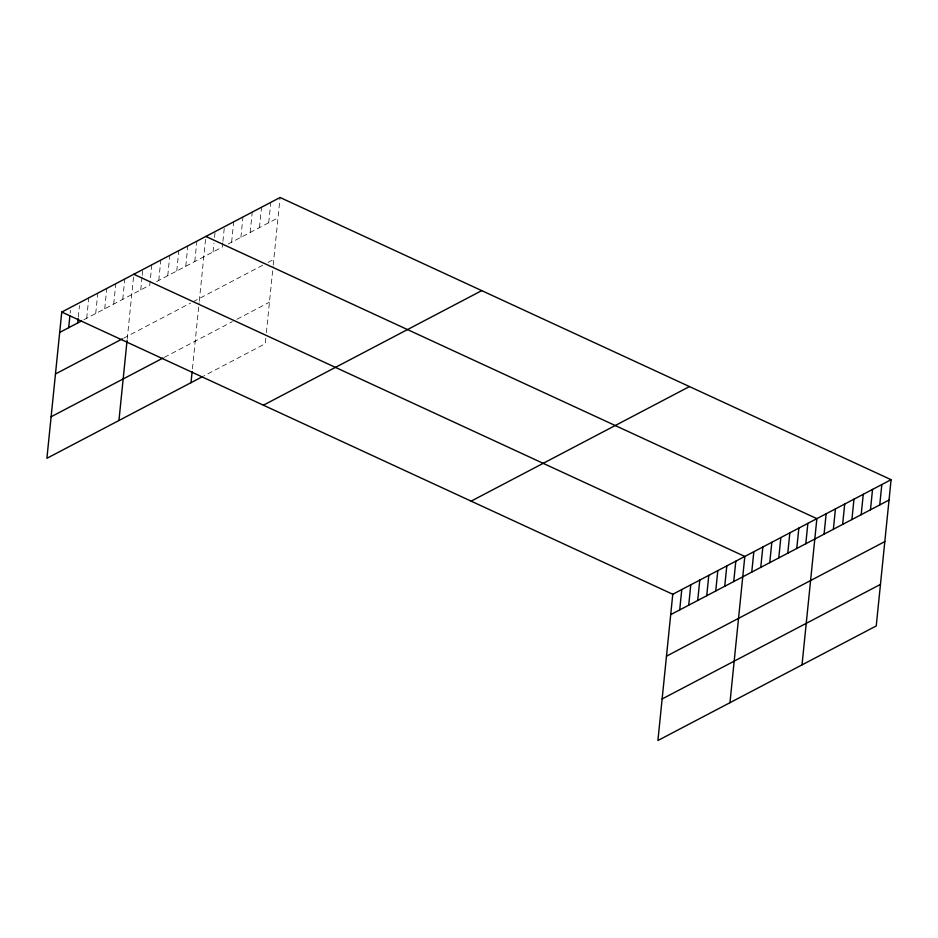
<?xml version="1.0" encoding="UTF-8"?>
<svg xmlns="http://www.w3.org/2000/svg" width="938" height="938" viewBox="0 0 938 938"><rect width="100%" height="100%" fill="white"/><g stroke="black" fill="none" stroke-linecap="round" stroke-linejoin="round"><path stroke-width="0.7" stroke-dasharray="4.69 3.52" d="M70.174 313.163L70.467 310.255M78.288 317.161L79.472 305.518M86.706 318.252L88.77 297.885M95.711 313.526L97.775 293.16M104.716 308.801L106.78 288.435M113.721 304.076L115.796 283.71M122.726 299.351L124.801 278.985M127.228 339.017L133.806 274.259M140.735 289.901L142.072 276.804M142.213 275.35L142.811 269.534M151.815 264.809L149.752 285.175L82.849 320.28M158.757 280.45L160.82 260.084M167.761 275.725L169.825 255.359M176.766 270.988L178.83 250.622M185.771 266.263L187.834 245.897M194.776 261.538L196.851 241.172M192.407 368.845L199.126 302.634M199.278 301.204L205.856 236.446M213.067 251.947L213.946 243.223M214.544 237.396L215.13 231.58M222.787 242.708L222.341 247.081L154.899 282.467M222.927 241.254L224.405 226.715M231.616 242.203L233.691 221.837M240.902 237.337L242.965 216.971M250.176 232.472L252.252 212.105M259.463 227.594L261.526 207.239M268.737 222.728L270.801 202.362M265.794 338.196L265.231 343.73L203.757 375.986M266.357 332.65L273.075 266.533M273.216 265.102L280.087 197.496M228.145 244.032L278.011 217.862M123.652 338.184L190.555 303.08M193.134 301.731L263.355 264.879M267.998 262.441L273.802 259.404M164.338 357.355L232.331 321.675M236.974 319.237L269.452 302.188"/><path stroke-width="1.41" d="M891.1 479.693L672.769 594.27L657.913 740.504L876.244 625.939L891.1 479.693L280.087 197.496L61.756 312.061L46.9 458.307L202.596 376.595M68.697 327.702L69.869 316.071M77.702 322.977L78.135 318.615M118.95 420.494L127.076 340.435M191 382.681L192.126 371.612M679.71 609.911L681.774 589.545M688.715 605.186L690.778 584.82M697.72 600.461L699.783 580.094M706.724 595.736L708.788 575.369M715.729 590.999L717.805 570.644M724.734 586.273L726.809 565.907M733.739 581.548L735.814 561.182M729.963 702.691L744.819 556.457L133.806 274.259M751.76 572.098L753.824 551.732M760.765 567.373L762.829 547.006M769.77 562.648L771.833 542.281M778.775 557.922L780.838 537.556M787.779 553.197L789.855 532.831M796.784 548.472L798.859 528.106M805.789 543.747L807.864 523.381M802.013 664.89L816.869 518.655L205.856 236.446M824.08 534.144L826.144 513.778M833.354 529.278L835.43 508.912M842.641 524.412L844.704 504.046M851.915 519.546L853.979 499.18M861.19 514.669L863.265 494.303M870.476 509.803L872.539 489.437M879.75 504.937L881.826 484.571M59.68 332.427L81.559 320.948M55.471 373.969L122.374 338.864M51.121 416.765L163.048 358.023M263.39 405.193L481.722 290.628M471.134 501.138L689.465 386.573M670.705 614.636L889.036 500.06M666.484 656.166L884.815 541.601M662.134 698.962L880.465 584.397M61.756 312.061L672.769 594.27"/></g></svg>
